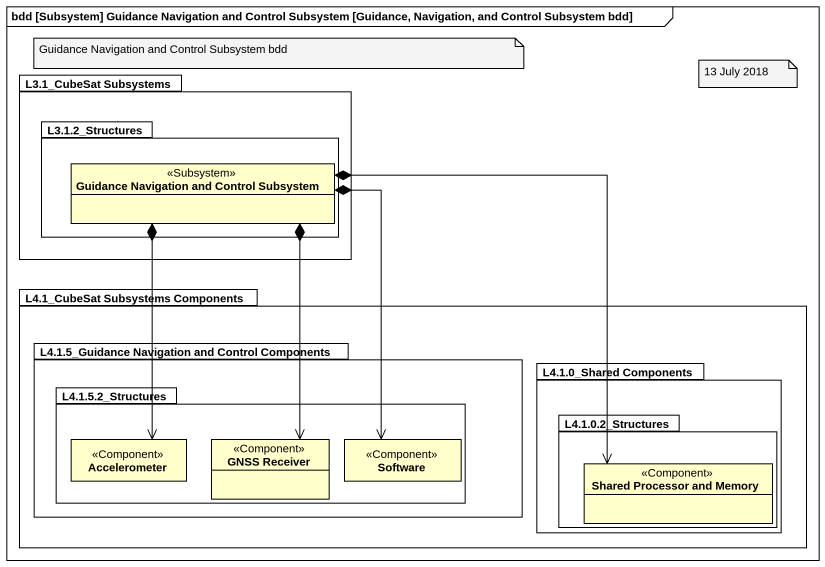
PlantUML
@startuml
mainframe bdd [Subsystem] Guidance Navigation and Control Subsystem [Guidance, Navigation, and Control Subsystem bdd]
hide circle
hide empty members
package "L3.1_CubeSat Subsystems" as L3_1_CubeSat_Subsystems {
  package "L3.1.2_Structures" as L3_1_2_Structures {
    class "Guidance Navigation and Control Subsystem" as Guidance_Navigation_and <<Subsystem>>
  }
}
package "L4.1_CubeSat Subsystems Components" as L4_1_CubeSat_Subsystems {
  package "L4.1.5_Guidance Navigation and Control Components" as L4_1_5_Guidance_Navigation {
    package "L4.1.5.2_Structures" as L4_1_5_2_Structures {
      class Accelerometer <<Component>>
      class "GNSS Receiver" as GNSS_Receiver <<Component>>
      class Software <<Component>>
    }
  }
  package "L4.1.0_Shared Components" as L4_1_0_Shared_Components {
    package "L4.1.0.2_Structures" as L4_1_0_2_Structures {
      class "Shared Processor and Memory" as Shared_Processor_and_Memory <<Component>>
    }
  }
}
Guidance_Navigation_and *--> Accelerometer
Guidance_Navigation_and *--> GNSS_Receiver
Guidance_Navigation_and *--> Software
Guidance_Navigation_and *--> Shared_Processor_and_Memory
note as N1
  Guidance Navigation and Control Subsystem bdd
end note
note as N2
  13 July 2018
end note
@enduml
